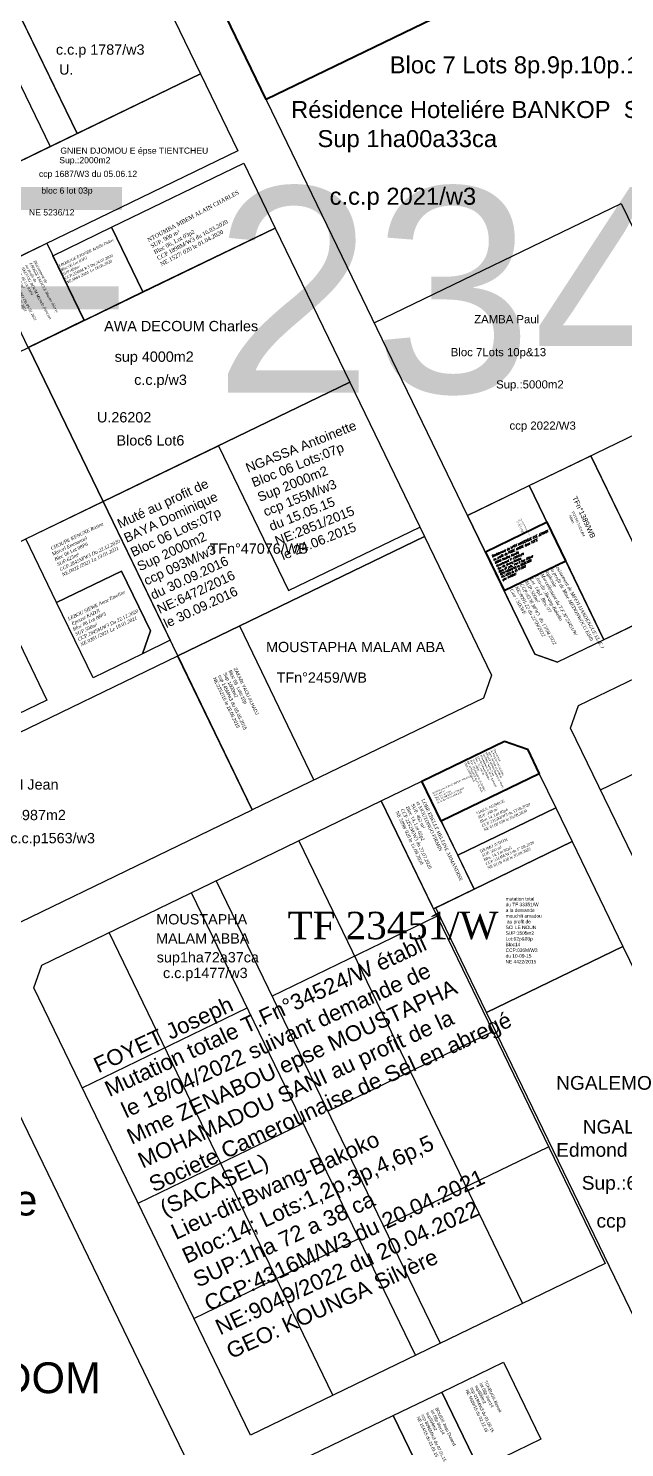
# Model space of a CAD drawing. Header units: millimetres. Extents: x 590121 to 927379, y 438565 to 1441738.
# Drawn here: x 925600.1 to 925774.1, y 1439923.9 to 1440338.2 of the extents above; entities that cross this region are included whole.
import ezdxf

# ---------------------------------------------------------------- set-up
doc = ezdxf.new("R2010")
doc.units = ezdxf.units.MM
doc.header["$LTSCALE"] = 10
for name, color, linetype in [('Cotation Linéaire', 255, 'Continuous'), ('Div_Cont', 1, 'Continuous'), ('end maj 26 02 2021', 30, 'Continuous')]:
    doc.layers.add(name, color=color, linetype=linetype)
doc.styles.add('FONT2', font='romant.shx', dxfattribs={"width": 0.7, "oblique": 18, "height": 3})
doc.styles.get("Standard").update_dxf_attribs({"font": 'arial.ttf'})
doc.styles.add('Times 1.0', font='times.ttf', dxfattribs={"width": 0.99, "height": 1})

msp = doc.modelspace()

# ---------------------------------------------------------------- linework, layer by layer
at = {"color": 6, "lineweight": 40, "flags": 128}
for points in [[(925669.89, 1440505.66), (925714.14, 1440503.13), (925778.51, 1440370.14), (925669.55, 1440317.39), (925619.39, 1440421.03), (925691.4, 1440455.88), (925669.61, 1440500.88)], [(925739.08, 1440130.1), (925745.76, 1440127.77), (925749.23, 1440120.6), (925720.63, 1440106.76), (925714.97, 1440118.43)]]:
    msp.add_lwpolyline(points, close=True, dxfattribs=at)
at = {"flags": 128}
for points in [[(925669.89, 1440505.66), (925714.14, 1440503.13), (925778.51, 1440370.14), (925669.55, 1440317.39), (925619.39, 1440421.03), (925691.4, 1440455.88), (925669.61, 1440500.88)], [(925714.98, 1440118.43), (925730.22, 1440086.94), (925718.33, 1440081.17), (925703.08, 1440112.67)], [(925749.23, 1440120.6), (925754.03, 1440110.69), (925725.42, 1440096.88), (925720.63, 1440106.75)], [(925754.04, 1440110.7), (925758.84, 1440100.79), (925730.22, 1440086.94), (925725.43, 1440096.85)]]:
    msp.add_lwpolyline(points, close=True, dxfattribs=at)
at = {"color": 5, "flags": 128}
msp.add_lwpolyline([(925756.94, 1440182.77), (925768.1, 1440159.71), (925754.59, 1440153.17), (925747.91, 1440155.49), (925738.93, 1440174.05)], close=True, dxfattribs=at)
at = {"color": 4, "lineweight": 30, "flags": 128}
msp.add_lwpolyline([(925703.07, 1440112.66), (925768.43, 1439977.65), (925664.92, 1439927.55), (925601.75, 1440058.07), (925604.07, 1440064.75)], close=True, dxfattribs=at)
at = {"layer": 'Div_Cont', "color": 6, "lineweight": 40, "flags": 128}
msp.add_lwpolyline([(925756.93, 1440182.77), (925751.49, 1440194.02), (925733.49, 1440185.3), (925738.93, 1440174.05)], close=True, dxfattribs=at)
at = {"layer": 'end maj 26 02 2021', "linetype": 'ByBlock'}
for p, q in [((925728.31, 1440196), (925619.39, 1440421.02)), ((925786.57, 1440374.04), (925669.55, 1440317.39)), ((926208.25, 1440372.75), (925754.59, 1440153.17)), ((925630.75, 1440365.42), (925650.35, 1440324.92)), ((925614.34, 1440307.49), (925592.56, 1440352.49)), ((925650.35, 1440324.92), (925614.34, 1440307.49)), ((925701.08, 1440252.25), (925773.09, 1440287.11)), ((925773.09, 1440287.11), (925778.53, 1440275.86)), ((925600.13, 1440245.06), (925672.14, 1440279.91)), ((925672.14, 1440279.91), (925693.92, 1440234.91)), ((925621.91, 1440200.05), (925600.13, 1440245.06)), ((925693.92, 1440234.91), (925621.91, 1440200.05)), ((925693.91, 1440234.9), (925715.69, 1440189.89)), ((925800.32, 1440230.85), (925728.31, 1440196)), ((925786.1, 1440168.42), (925764.32, 1440213.42)), ((925768.1, 1440159.71), (925746.31, 1440204.71)), ((925643.69, 1440155.04), (925621.91, 1440200.05)), ((925728.31, 1440196), (925747.91, 1440155.49)), ((925643.69, 1440155.04), (925715.69, 1440189.89)), ((925715.69, 1440189.89), (925735.3, 1440149.39)), ((925571.68, 1440120.18), (925643.69, 1440155.03)), ((925643.69, 1440155.03), (925665.47, 1440110.03)), ((925747.91, 1440155.49), (925754.59, 1440153.17)), ((925735.3, 1440149.39), (925732.98, 1440142.71)), ((925732.98, 1440142.71), (925665.47, 1440110.03)), ((925767.08, 1440115.89), (925803.54, 1440133.53)), ((925597.96, 1440077.35), (925665.47, 1440110.03)), ((925604.07, 1440064.75), (925703.08, 1440112.67)), ((925703.08, 1440112.67), (925768.43, 1439977.65)), ((925679.01, 1440101.02), (925744.35, 1439966)), ((925654.93, 1440089.36), (925720.28, 1439954.34)), ((925713.08, 1439950.86), (925647.73, 1440085.88)), ((925671.21, 1440055.72), (925719.37, 1440079.03)), ((925689, 1439939.2), (925623.65, 1440074.22)), ((925733.81, 1440050.91), (925773.65, 1440070.19)), ((925773.65, 1440070.19), (925834.64, 1439944.17)), ((925601.75, 1440058.07), (925604.07, 1440064.75)), ((925664.92, 1439927.55), (925601.75, 1440058.07)), ((925615.86, 1440028.92), (925664.01, 1440052.23)), ((925794.8, 1439924.89), (925733.81, 1440050.91)), ((925583.73, 1440049.41), (925646.9, 1439918.89)), ((925687.5, 1440022.07), (925735.65, 1440045.38)), ((925632.14, 1439995.28), (925680.3, 1440018.59)), ((925703.78, 1439988.42), (925751.94, 1440011.73)), ((925648.42, 1439961.63), (925696.58, 1439984.94)), ((925768.43, 1439977.65), (925664.92, 1439927.55))]:
    msp.add_line(p, q, dxfattribs=at)
at = {"layer": 'end maj 26 02 2021', "color": 3, "linetype": 'ByBlock'}
for p, q in [((925578.35, 1440290.06), (925614.36, 1440307.48)), ((925760.69, 1440140.57), (925895.71, 1440205.92)), ((925758.37, 1440133.89), (925760.69, 1440140.57)), ((925836.83, 1439971.79), (925758.37, 1440133.89))]:
    msp.add_line(p, q, dxfattribs=at)
at = {"layer": 'end maj 26 02 2021', "color": 3, "linetype": 'ByBlock', "lineweight": -3, "ltscale": 0.0014, "flags": 128}
msp.add_lwpolyline([(925556.57, 1440335.06), (925592.56, 1440352.48), (925614.34, 1440307.47), (925578.35, 1440290.05), (925556.56, 1440335.07)], dxfattribs=at)
at = {"layer": 'end maj 26 02 2021', "linetype": 'ByBlock', "ltscale": 0.0014, "flags": 128}
for points in [[(925584.7, 1440348.68), (925606.47, 1440303.68), (925590.73, 1440296.05), (925568.95, 1440341.06)], [(925650.36, 1440324.92), (925661.25, 1440302.41), (925589.24, 1440267.56), (925578.35, 1440290.06)], [(925720.78, 1439940.13), (925731.67, 1439917.63), (925717.48, 1439910.77), (925706.59, 1439933.27)]]:
    msp.add_lwpolyline(points, close=True, dxfattribs=at)
at = {"layer": 'end maj 26 02 2021', "color": 150, "linetype": 'ByBlock', "lineweight": -3, "ltscale": 0.0014, "flags": 128}
for points in [[(925662.96, 1440298.8), (925672.14, 1440279.91), (925633.56, 1440261.24), (925624.38, 1440280.13)], [(925624.39, 1440280.13), (925633.56, 1440261.24), (925616.4, 1440252.94), (925607.23, 1440271.82)], [(925605.53, 1440275.44), (925616.39, 1440252.96), (925600.1, 1440245.07), (925589.23, 1440267.55)], [(925605.53, 1440275.44), (925616.39, 1440252.96), (925600.1, 1440245.07), (925589.23, 1440267.55)], [(925600.11, 1440245.04), (925621.9, 1440200.05), (925549.89, 1440165.19), (925528.1, 1440210.2)], [(925621.9, 1440200.05), (925641.51, 1440159.55), (925633.41, 1440155.62), (925635.73, 1440162.3), (925627.28, 1440179.76), (925608.37, 1440170.61), (925599.39, 1440189.15)], [(925585.9, 1440182.62), (925605.5, 1440142.12), (925585.49, 1440132.43), (925565.89, 1440172.94)], [(925627.28, 1440179.76), (925635.73, 1440162.3), (925633.41, 1440155.62), (925619, 1440148.65), (925608.37, 1440170.61)], [(925739.08, 1440130.1), (925745.76, 1440127.77), (925749.23, 1440120.6), (925720.63, 1440106.76), (925714.98, 1440118.43)], [(925738.79, 1439948.83), (925749.68, 1439926.33), (925731.67, 1439917.63), (925720.78, 1439940.13)]]:
    msp.add_lwpolyline(points, close=True, dxfattribs=at)
at = {"layer": 'end maj 26 02 2021', "color": 3, "linetype": 'ByBlock', "ltscale": 0.0014, "flags": 128}
for points in [[(925693.91, 1440234.9), (925715.69, 1440189.89), (925643.69, 1440155.05), (925621.91, 1440200.05)], [(925643.68, 1440155.04), (925715.69, 1440189.9), (925735.3, 1440149.39), (925732.98, 1440142.71), (925665.47, 1440110.03)]]:
    msp.add_lwpolyline(points, close=True, dxfattribs=at)
at = {"layer": 'end maj 26 02 2021', "linetype": 'ByBlock', "ltscale": 0.0014}
msp.add_lwpolyline([(925693.91, 1440234.9), (925693.91, 1440234.9)], dxfattribs=at)
at = {"layer": 'end maj 26 02 2021', "color": 3, "linetype": 'ByBlock', "lineweight": -3, "ltscale": 0.0014, "flags": 128}
for points in [[(925655.61, 1440216.36), (925676.08, 1440174.05), (925714.38, 1440192.59), (925715.69, 1440189.89), (925643.69, 1440155.05), (925621.9, 1440200.05), (925655.61, 1440216.36)], [(925764.32, 1440213.42), (925786.1, 1440168.42), (925768.1, 1440159.71), (925746.31, 1440204.71)], [(925758.84, 1440100.79), (925773.65, 1440070.19), (925733.81, 1440050.91), (925719, 1440081.51)]]:
    msp.add_lwpolyline(points, close=True, dxfattribs=at)
at = {"layer": 'end maj 26 02 2021', "linetype": 'ByBlock', "ltscale": 0.0014, "flags": 128}
for points in [[(925655.61, 1440216.36), (925676.08, 1440174.05), (925714.38, 1440192.59)], [(925661.69, 1440163.75), (925683.47, 1440118.75)]]:
    msp.add_lwpolyline(points, dxfattribs=at)
at = {"layer": 'end maj 26 02 2021', "linetype": 'ByBlock', "flags": 128}
for points in [[(925746.31, 1440204.71), (925768.1, 1440159.71), (925754.59, 1440153.17), (925747.91, 1440155.49), (925728.31, 1440196)], [(925706.59, 1439933.27), (925717.48, 1439910.77), (925681.47, 1439893.35), (925670.58, 1439915.86)]]:
    msp.add_lwpolyline(points, close=True, dxfattribs=at)
at = {"layer": 'end maj 26 02 2021', "color": 150, "linetype": 'ByBlock', "lineweight": -3, "ltscale": 0.0014, "flags": 128}
msp.add_lwpolyline([(925738.79, 1439948.83), (925749.68, 1439926.33), (925731.67, 1439917.63)], dxfattribs=at)

# ---------------------------------------------------------------- texts
at = {"color": 2, "insert": (925754.59, 1440182.01), "char_height": 1, "width": 71.4976, "attachment_point": 1, "rotation": 299.1792}
msp.add_mtext('{\\fTimes New Roman|b0|i1|c0|p18;\\C7;desistement de MPEH MANDENGUE ELIE J\\Pau profit de Mme MEDONWOCG Edith \\PSophonie\\P\\C2; \\C1;Morcellement du T.F.N°23451/W\\P\\C7;Lieu-dit :Bwang-Bakoko\\PLot  14p1  Bloc 07\\PSUP:500m²\\PCCP:4578 M/W3  du 17/08/2022\\PNE:8091/22 du 22/09/2022\\PGeo : SIEWE}', dxfattribs=at)
at = {"attachment_point": 1}
for s, insert, char_height, width, rotation in [('\\A1;Désistement \\Pde FANDJI épse NGONO\\P Idette Solange au profit de \\PNZEALE Ghislain Narcisse et SAPE \\PMESSEU Nadia Claire\\P{\\C1;Morcellement du TF n° 23451/W}      \\PLieu dit: Bwang-Bakoko \\PBloc : 14 ; Lot: 2p                                                       SUP: 400m²                                                          CCP: 4754M/W3 du 25/10/2022                              NE: 11101/2022 du 29.11.2022                             GEO: SONE Eric G', (925736.26, 1440127.98), 0.51082, 16.1916, 295.3086), ('FOYET Joseph\\P{\\C1;Mutation totale T.Fn%%D34524/W établi\\P le 18/04/2022 suivant demande de \\PMme ZENABOU epse MOUSTAPHA\\PMOHAMADOU SANI au profit de la \\PSociete Camerounaise de Sel en abregé \\P(SACASEL)\\P}Lieu-dit:Bwang-Bakoko\\PBloc:14; Lots:1,2p,3p,4,6p,5{\\C1;\\P}SUP:1ha 72 a 38 ca\\PCCP:4316M/W3 du 20.04.2021\\PNE:9049/2022 du 20.04.2022\\PGEO: KOUNGA Silvère', (925618.6, 1440037.3), 4.5993, 156.1158, 24.9084)]:
    msp.add_mtext(s, dxfattribs=dict(at, insert=insert, char_height=char_height, width=width, rotation=rotation))
at = {"layer": 'Cotation Linéaire', "color": 7, "insert": (925735.23, 1440184.34), "char_height": 0.5324, "width": 21.1835, "attachment_point": 1, "rotation": 24.3524, "style": 'FONT2'}
msp.add_mtext('{\\H1.185x;Désistement de MPEH MANDENGUE ELIE JEANNOT\\Pau profit de PODIE MAGNE épse TUETE \\PKWAM Nadine Karelle\\P\\H0.8439x;\\C1;Morcellement TF n°23451/W }\\Plieu-dit: Bwang-Bakoko\\PBloc: 07 ,lots: 14p1.2 Sup: 250m2\\PCCPn°4622M/W3 du 02.09.2022\\PNE:11203 du 05.12.2022\\Pgéo: MAKOUET', dxfattribs=at)
at = {"layer": 'end maj 26 02 2021', "color": 7, "linetype": 'ByBlock'}
for s, height, p in [('c.c.p 1787/w3', 3, (925608.16, 1440330.5)), ('U.', 3, (925609.08, 1440324.69)), (' Sup.:2000m2', 1.8, (925608.43, 1440298.81)), ('GNIEN DJOMOU E épse TIENTCHEU', 1.8, (925609.45, 1440301.6)), ('  ccp 1687/W3 du 05.06.12', 1.8, (925601.81, 1440294.82)), ('bloc 6 lot 03p', 1.8, (925603.9, 1440289.94)), ('NE 5236/12', 1.8, (925600.28, 1440283.57)), ('ZAMBA Paul', 2.373, (925730.23, 1440252.11)), ('AWA DECOUM Charles', 3, (925622.24, 1440249.79)), ('sup 4000m2', 3, (925625.31, 1440240.86)), ('Bloc 7Lots 10p&13', 2.3733, (925723.4, 1440242.49)), ('c.c.p/w3', 3, (925631, 1440234.12)), (' Sup.:5000m2', 2.3733, (925735.71, 1440233.07)), ('U.26202', 3, (925620.14, 1440223.16)), ('  ccp 2022/W3', 2.3733, (925738.7, 1440221.05)), ('Bloc6 Lot6', 3, (925625.83, 1440216.42)), ('MOUSTAPHA MALAM ABA', 3, (925669.49, 1440156.11)), ('MKOH Jean', 3, (925586.09, 1440115.98)), ('sup3987m2', 3, (925589.16, 1440107.06)), ('c.c.p1563/w3', 3, (925594.85, 1440100.32)), ('MOUSTAPHA ', 3, (925637.44, 1440076.62)), ('sup1ha72a37ca', 3, (925637.58, 1440065.53)), ('c.c.p1477/w3', 3, (925639.41, 1440060.96)), ('NGALEMO', 4, (925754.15, 1440028.37)), ('NGALEMO', 4, (925761.91, 1440015.57)), ('Edmond Rosta.', 4, (925754.15, 1440008.81)), ('MONTHE née', 9, (925523.83, 1439991.66)), ('Sup.:6197m2', 4, (925761.62, 1439999.18)), ('ccp 1486/w3', 4, (925765.93, 1439988.11)), ('HAPPI MANDJOUDOM', 9, (925488.57, 1439939.79))]:
    msp.add_text(s, height=height, dxfattribs=at).set_placement(p)
at = {"layer": 'end maj 26 02 2021', "linetype": 'ByBlock'}
for s, p in [('Bloc 7 Lots 8p.9p.10p.11p', (925705.57, 1440325.06)), ('Résidence Hoteliére BANKOP  S.C.I', (925676.79, 1440312.01)), ('Sup 1ha00a33ca', (925684.49, 1440303.53)), ('c.c.p 2021/w3', (925688.03, 1440286.71))]:
    msp.add_text(s, height=4.9623, dxfattribs=at).set_placement(p)
at = {"layer": 'end maj 26 02 2021', "color": 1, "linetype": 'ByBlock'}
for s, height, p in [('T F 23451/W', 60, (925505.16, 1440231.84)), ('T F 23451/W', 60, (925505.16, 1440231.84)), ('T F 23451/W', 60, (925505.16, 1440231.84)), ('T F 23451/W', 60, (925505.16, 1440231.84)), ('TFn°47076/WB', 3, (925652.99, 1440184.82)), ('TFn°2459/WB', 3, (925672.56, 1440147.18))]:
    msp.add_text(s, height=height, dxfattribs=at).set_placement(p)
msp.add_text('TFn°1389/WB', height=1.5, rotation=294.7597, dxfattribs=at).set_placement((925758.8, 1440201.18))
at = {"layer": 'end maj 26 02 2021', "color": 7, "linetype": 'ByBlock'}
for s, p in [('  Albert', (925757.59, 1440196.48)), ('FOTSO TUEKAM', (925758.65, 1440196.97))]:
    msp.add_text(s, height=0.715, rotation=294.7597, dxfattribs=at).set_placement(p)
at = {"layer": 'end maj 26 02 2021', "color": 150, "linetype": 'ByBlock', "lineweight": -3, "ltscale": 0.0014, "attachment_point": 1, "style": 'Times 1.0'}
for s, insert, char_height, width, rotation in [('{\\C256;NTOUMBA MBEM ALAIN CHARLES\\PSUP. 900 m²\\PBloc 06, Lot 03p2\\PCCP 1898M/W3 du 16.03.2020\\PNE 1527/ 020 le 01.04.2020}', (925634.66, 1440276.85), 1.2, 87.4391, 28.0761), ('{\\fTimes New Roman|b0|i1|c0|p18;\\C7;EBONGUE ETONDE Achille Didier \\PBloc 06 Lot 03P3\\PSUP.400m²\\PCCP.2249M/W3 Du 24.07.2020\\PNE.5664/2020  Le 18.08.2020}', (925608.78, 1440269.15), 0.8, 23.7515, 25.812), ('{\\fTimes New Roman|b0|i1|c0|p18;\\C1;Désistement de\\C7; \\PEBOSSE EKOULE Martin thierry \\P\\C1;au profit de \\P\\C7;NKOYOG BOUM Michele francine \\PBloc 06 Lot 03P4\\PSUP.452m²\\PCCP.2867M/W3 Du 05.01.2021\\PNE.5430  Le 06.08.2021}', (925602.25, 1440270.59), 0.8, 23.7515, 298.5625), ('\\A1;{\\fTimes New Roman|b0|i1|c0|p18;\\C7; CHOUPE KENGNE Rosine  \\PMarcel Emmanuel\\PBloc 06 Lot 08P6\\PSUP.625m²\\PCCP.2845M/W3 Du 22.12.2020\\PNE.0022 /2021 Le 13.01.2021}', (925606.13, 1440186.61), 1, 37.1616, 25.8004), ('{\\fTimes New Roman|b0|i0|c186|p18;\\C256;MPEH MANDENGUE ELIE JEANNOT\\PSUP. 988 m²\\PBloc 07, Lot 14p\\PCCP 2071M/W3 du 26.05.2020\\PNE 4705/ 020 le 02.07.2020}', (925743.93, 1440195.2), 0.2348, 31.8193, 297.0067), ('\\A1;{\\fTimes New Roman|b0|i1|c0|p18;\\C7;LEBOU SIEWE Anne Emeline\\P Epouse KADJI\\PBloc 06 Lot 08P5\\PSUP.500m²\\PCCP.2845M/W3 Du 22.12.2020\\PNE.0281 /2021 Le 19.01.2021}', (925611.48, 1440166.21), 1, 37.1616, 25.8004), ('{\\C256;FANDJI épse NGONO IDETTE SOLANGE\\PSUP. 400 m²\\PBloc 14, Lot 02p3\\PCCP 2314M/W3 du 17.08.2020\\PNE 6120/ 020 le 26.08.2020}', (925717.99, 1440115.08), 0.4655, 19.1215, 24.4205), ('{\\fTimes New Roman|b0|i0|c186|p18;\\C256;LOBE EBELLE HELEINE ARMANDINE \\Pet MOUTONGO FIRMIN\\PSUP. 462 m²\\PBloc 14, Lot 02p2\\PCCP 2252M/W3 du 27.07.2020\\PNE 5998/ 020 le 13.08.2020}', (925715.7, 1440113.42), 1, 82.9555, 295.3267), ('{\\C256;MAKA AGNECE\\fTimes New Roman|b0|i0|c186|p18;\\PSUP. \\fTimes New Roman|b0|i0|c0|p18;350\\fTimes New Roman|b0|i0|c186|p18; m²\\PBloc 14, Lot 02p\\fTimes New Roman|b0|i0|c0|p18;4\\fTimes New Roman|b0|i0|c186|p18;\\PCCP 231\\fTimes New Roman|b0|i0|c0|p18;5\\fTimes New Roman|b0|i0|c186|p18;M/W3 du 17.08.2020\\PNE 61\\fTimes New Roman|b0|i0|c0|p18;18\\fTimes New Roman|b0|i0|c186|p18;/ 020 le 26.08.2020}', (925730.68, 1440109.4), 0.8, 32.8594, 24.4205), ('{\\C256;DJOMO JUDITH\\P\\fTimes New Roman|b0|i0|c186|p18;SUP. \\fTimes New Roman|b0|i0|c0|p18;350\\fTimes New Roman|b0|i0|c186|p18; m²\\PBloc 14, Lot 02p\\fTimes New Roman|b0|i0|c0|p18;5\\fTimes New Roman|b0|i0|c186|p18;\\PCCP 2314M/W3 du 17.08.2020\\PNE 61\\fTimes New Roman|b0|i0|c0|p18;19\\fTimes New Roman|b0|i0|c186|p18;/ 020 le 26.08.2020}', (925731.8, 1440098.28), 0.8, 32.8594, 24.4205)]:
    msp.add_mtext(s, dxfattribs=dict(at, insert=insert, char_height=char_height, width=width, rotation=rotation))
at = {"layer": 'end maj 26 02 2021', "linetype": 'ByBlock', "ltscale": 0.0014, "attachment_point": 1}
for s, insert, char_height, width, rotation in [('{\\C7;NGASSA Antoinette \\PBloc 06 Lots:07p\\PSup 2000m2\\Pccp 155M/w3\\Pdu 15.05.15\\PNE:2851/2015\\Ple 24.06.2015}', (925663.2, 1440211), 2.7511, 235.1931, 21.8213), ('{\\C1;Muté au profit de\\P\\C7;BAYA Dominique \\PBloc 06 Lots:07p\\PSup 2000m2\\Pccp 093M/w3\\Pdu 30.09.2016\\PNE:6472/2016\\Ple 30.09.2016}', (925625.69, 1440194.65), 2.7511, 235.1931, 24.9683), ('{\\C7;ZAKARI YAOU ALHADJ\\PBloc 06  Lots:10p\\PSup 1000m2\\Pccp 145M/w3 du 05.05.2015\\PNE:2252/15 le 28.05.2015}', (925660.88, 1440151.74), 1, 85.49, 295.5806)]:
    msp.add_mtext(s, dxfattribs=dict(at, insert=insert, char_height=char_height, width=width, rotation=rotation))
at = {"layer": 'end maj 26 02 2021', "insert": (925739.4, 1440084.6), "char_height": 1, "attachment_point": 1}
msp.add_mtext('{\\C1;mutation total \\Pdu TF 33351/W\\Pa la demande \\Pmouchili amadou\\P au profit de\\P}SCI LE NOUN\\PSUP:1505m2\\PLot:02p&03p \\PBloc14\\PCCP:036M/W3\\Pdu 10-09-15\\PNE 4422/2015', dxfattribs=at)
at = {"layer": 'end maj 26 02 2021', "color": 150, "linetype": 'ByBlock', "lineweight": -3, "ltscale": 0.0014, "insert": (925675.8, 1440080.31), "char_height": 8, "width": 1000.8771, "attachment_point": 1, "style": 'Times 1.0'}
msp.add_mtext('{\\C1;TF 23451/W }', dxfattribs=at)
at = {"layer": 'end maj 26 02 2021', "color": 7, "linetype": 'ByBlock', "insert": (925637.38, 1440074.02), "char_height": 3, "width": 34.4635, "attachment_point": 1}
msp.add_mtext('MALAM ABBA', dxfattribs=at)
at = {"layer": 'end maj 26 02 2021', "color": 0, "linetype": 'ByBlock', "char_height": 0.9026, "width": 20.8819, "attachment_point": 1, "rotation": 295.7488}
for s, insert in [('TCHEUGA Benoit\\Plot 08p bloc14\\Psup500m2\\Pccp 019M/w3 du 01.09.15\\PNE 5920/15 du 02.12.15', (925733.92, 1439943.6)), ('BOUEM Jean Durand\\Plot 08p bloc14\\Psup394m2\\Pccp 8095M/w3 du 07.01.15\\PNE 164/15 du 21.01.15', (925719.65, 1439935.72))]:
    msp.add_mtext(s, dxfattribs=dict(at, insert=insert))

doc.saveas('drawing.dxf')
